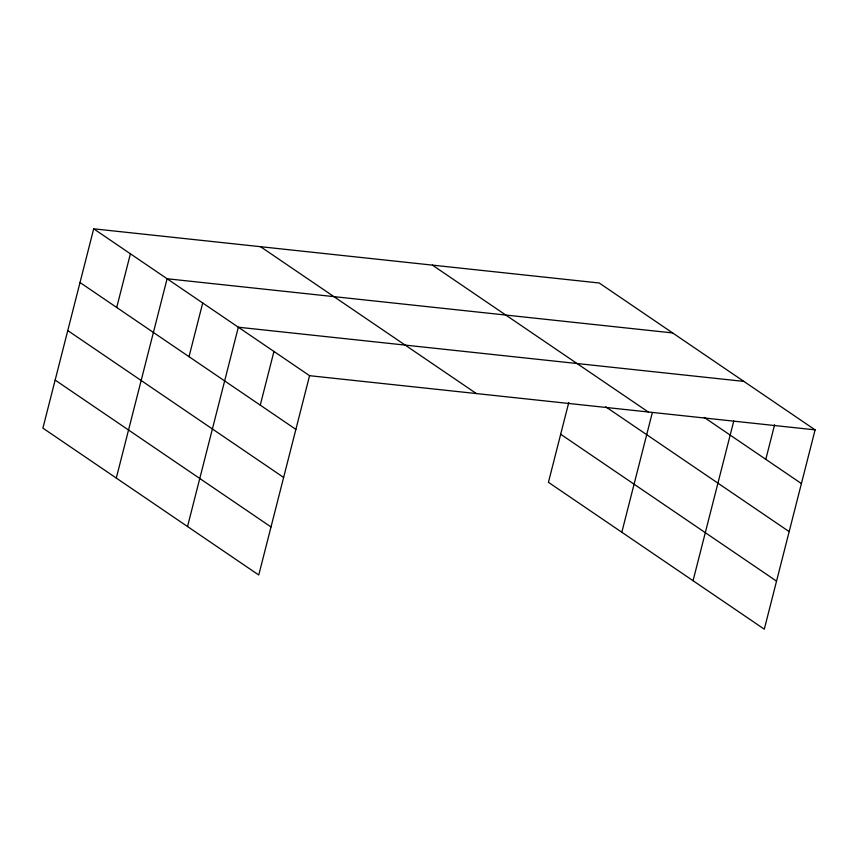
<?xml version="1.0" encoding="UTF-8"?>
<svg xmlns="http://www.w3.org/2000/svg" width="858" height="858" viewBox="0 0 858 858"><rect width="100%" height="100%" fill="white"/><g stroke="black" fill="none" stroke-linecap="round" stroke-linejoin="round"><path stroke-width="1.29" d="M93.704 228.818L42.9 428.131L258.762 574.999L309.566 375.686L93.704 228.818L599.238 283.001L815.1 429.869L764.296 629.182L548.434 482.314L568.768 402.52M116.709 307.486L130.405 253.786M116.291 478.067L167.096 278.753L672.629 332.936M189.028 356.692L202.713 302.992M187.527 526.533L238.331 327.22L743.865 381.402M260.264 405.158L273.949 351.458M621.825 532.25L652.327 412.601M693.06 580.716L733.762 421.031M765.797 459.33L774.592 424.817M309.566 375.686L815.1 429.869M704.279 417.471L801.415 483.569M432.411 265.122L648.273 411.99M605.684 406.778L789.167 531.617M560.682 434.255L776.544 581.134M260.532 246.696L476.394 393.565M80.019 282.518L295.881 429.386M67.771 330.566L283.633 477.445M55.148 380.083L271.01 526.951"/></g></svg>
